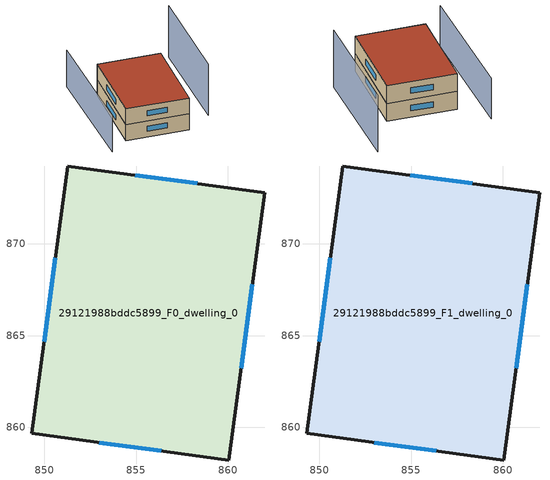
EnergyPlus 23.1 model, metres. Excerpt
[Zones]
29121988bddc5899_F0_dwelling_0
 floor ground (EU_floor_Construction): 862.01,872.8 860.05,858.23 849.32,859.67 851.28,874.25 z0
 wall outside (EU_wall_Construction): 851.28,874.25 849.32,859.67 860.05,858.23 862.01,872.8 851.28,874.25 z0:3
 window (EU_Window_Construction): 850.61,869.26 849.99,864.66 / 858.34,873.29 854.96,873.75 / 860.72,863.22 861.34,867.81 / 852.99,859.18 856.37,858.72 z1.03:1.97
29121988bddc5899_F1_dwelling_0
 floor to 29121988bddc5899_F0_dwelling_0 (EU_floor_Construction): 862.01,872.8 860.05,858.23 849.32,859.67 851.28,874.25 z3
 wall outside (EU_wall_Construction): 851.28,874.25 849.32,859.67 860.05,858.23 862.01,872.8 851.28,874.25 z3:6
 window (EU_Window_Construction): 850.61,869.26 849.99,864.66 / 858.34,873.29 854.96,873.75 / 860.72,863.22 861.34,867.81 / 852.99,859.18 856.37,858.72 z4.03:4.97
 roof outside (EU_roof_Construction): 860.05,858.23 862.01,872.8 851.28,874.25 849.32,859.67 z6
shading: 848.04,878.92 845.82,857.43 z0:6.9; 864.82,860.89 866.97,879.98 z0:9.7
[Building]
EU S2 Campaign: North Axis=0; Terrain=City; Solar Distribution=FullExterior
[Site:Location]
Cape.Town.Intl.AP: Latitude=-33.965; Longitude=18.602; Time Zone=2; Elevation=46
[SizingPeriod:WeatherFileDays]
AnnualSizingPeriod: Begin Month=1; Begin Day of Month=1; End Month=12; End Day of Month=31; Day of Week for Start Day=Monday; Use Weather File Daylight Saving Period=No; Use Weather File Rain and Snow Indicators=No
[MATERIAL]
EU_InternalMass_Material: Roughness=MediumRough; Thickness=0.1; Conductivity=1; Density=1800; Specific Heat=900; Thermal Absorptance=0.9; Solar Absorptance=0.7; Visible Absorptance=0.7
[MATERIAL:NOMASS] Roughness=MediumRough; Thermal Absorptance=0.9; Solar Absorptance=0.7; Visible Absorptance=0.7
Name | Thermal Resistance
EU_wall_NoMass | 0.493876
EU_roof_NoMass | 0.449382
EU_floor_NoMass | 1.25
[WINDOWMATERIAL:SIMPLEGLAZINGSYSTEM]
EU_Window_SimpleGlazing: UFactor=4.4; Solar Heat Gain Coefficient=0.85; Visible Transmittance=0.85
[CONSTRUCTION]
EU_wall_Construction: EU_wall_NoMass
EU_roof_Construction: EU_roof_NoMass
EU_floor_Construction: EU_floor_NoMass
EU_Window_Construction: EU_Window_SimpleGlazing
EU_InternalMass_Construction: EU_InternalMass_Material
[ZONE] Type=1; Multiplier=1; Ceiling Height=autocalculate; Volume=477.544; Floor Area=autocalculate; Part of Total Floor Area=Yes
29121988bddc5899_F0_dwelling_0; 29121988bddc5899_F1_dwelling_0
[INTERNALMASS] Construction=EU_InternalMass_Construction; Surface Area=159.181
Name | Zone or ZoneList
29121988bddc5899_F0_dwelling_0_EU_InternalMass | 29121988bddc5899_F0_dwelling_0
29121988bddc5899_F1_dwelling_0_EU_InternalMass | 29121988bddc5899_F1_dwelling_0
[OTHEREQUIPMENT] Fuel Type=Electricity; Design Level Calculation Method=Watts/Area; Power per Zone Floor Area=1; Fraction Latent=0; Fraction Radiant=0; Fraction Lost=0; Carbon Dioxide Generation Rate=0; EndUse Subcategory=EU_Step8_InternalGains
Name | Zone or ZoneList or Space or SpaceList | Schedule
EU_Step8_InternalGain_29121988bddc5899_F0_dwelling_0_f000 | 29121988bddc5899_F0_dwelling_0 | EU_Step8_GainSchedule_29121988bddc5899_F0_dwelling_0_f000
EU_Step8_InternalGain_29121988bddc5899_F1_dwelling_0_f000 | 29121988bddc5899_F1_dwelling_0 | EU_Step8_GainSchedule_29121988bddc5899_F1_dwelling_0_f000
[ZONEVENTILATION:DESIGNFLOWRATE] Schedule=EU_AlwaysOn; Design Flow Rate Calculation Method=AirChanges/Hour; Air Changes per Hour=0.64; Ventilation Type=Natural; Fan Pressure Rise=0; Fan Total Efficiency=1; Constant Term Coefficient=1; Temperature Term Coefficient=0; Velocity Term Coefficient=0; Velocity Squared Term Coefficient=0; Minimum Indoor Temperature=-100; Maximum Indoor Temperature=100; Delta Temperature=-100; Minimum Outdoor Temperature=-100; Maximum Outdoor Temperature=100; Maximum Wind Speed=40
Name | Zone or ZoneList or Space or SpaceList
EU_ConstantAir_29121988bddc5899_F0_dwelling_0 | 29121988bddc5899_F0_dwelling_0
EU_ConstantAir_29121988bddc5899_F1_dwelling_0 | 29121988bddc5899_F1_dwelling_0
[HVACTEMPLATE:THERMOSTAT] Constant Heating Setpoint=20; Constant Cooling Setpoint=50
EU_HeatOnly_29121988bddc5899_F0_dwelling_0; EU_HeatOnly_29121988bddc5899_F1_dwelling_0
[HVACTEMPLATE:ZONE:IDEALLOADSAIRSYSTEM] System Availability Schedule=EU_AlwaysOn; Maximum Heating Supply Air Temperature=50; Minimum Cooling Supply Air Temperature=13; Maximum Heating Supply Air Humidity Ratio=0.0156; Minimum Cooling Supply Air Humidity Ratio=0.0077; Heating Limit=NoLimit; Cooling Limit=NoLimit; Heating Availability Schedule=EU_AlwaysOn; Cooling Availability Schedule=EU_CoolingOff; Dehumidification Control Type=ConstantSensibleHeatRatio; Cooling Sensible Heat Ratio=0.7; Dehumidification Setpoint=60; Humidification Control Type=None; Humidification Setpoint=30; Outdoor Air Method=None; Outdoor Air Flow Rate per Person=0.00944; Outdoor Air Flow Rate per Zone Floor Area=0; Outdoor Air Flow Rate per Zone=0; Demand Controlled Ventilation Type=None; Outdoor Air Economizer Type=NoEconomizer; Heat Recovery Type=None; Sensible Heat Recovery Effectiveness=0.7; Latent Heat Recovery Effectiveness=0.65
Name | Template Thermostat
29121988bddc5899_F0_dwelling_0 | EU_HeatOnly_29121988bddc5899_F0_dwelling_0
29121988bddc5899_F1_dwelling_0 | EU_HeatOnly_29121988bddc5899_F1_dwelling_0
[SIZING:ZONE] Zone Cooling Design Supply Air Temperature Input Method=SupplyAirTemperature; Zone Cooling Design Supply Air Temperature=13; Zone Heating Design Supply Air Temperature Input Method=SupplyAirTemperature; Zone Heating Design Supply Air Temperature=50; Zone Cooling Design Supply Air Humidity Ratio=0.008; Zone Heating Design Supply Air Humidity Ratio=0.008; Cooling Design Air Flow Method=DesignDay; Cooling Design Air Flow Rate=0; Cooling Minimum Air Flow per Zone Floor Area=0.000762; Cooling Minimum Air Flow=0; Cooling Minimum Air Flow Fraction=0.2; Heating Design Air Flow Method=DesignDay; Heating Design Air Flow Rate=0; Heating Maximum Air Flow per Zone Floor Area=0.002032; Heating Maximum Air Flow=0.141576; Heating Maximum Air Flow Fraction=0.3; Account for Dedicated Outdoor Air System=No; Dedicated Outdoor Air System Control Strategy=NeutralSupplyAir; Dedicated Outdoor Air Low Setpoint Temperature for Design=autosize; Dedicated Outdoor Air High Setpoint Temperature for Design=autosize; Zone Load Sizing Method=Sensible Load Only No Latent Load; Zone Latent Cooling Design Supply Air Humidity Ratio Input Method=HumidityRatioDifference; Zone Cooling Design Supply Air Humidity Ratio Difference=0.005; Zone Latent Heating Design Supply Air Humidity Ratio Input Method=HumidityRatioDifference; Zone Humidification Design Supply Air Humidity Ratio Difference=0.005
29121988bddc5899_F0_dwelling_0; 29121988bddc5899_F1_dwelling_0
[SCHEDULE:CONSTANT]
Name | Hourly Value
EU_AlwaysOn | 1
EU_CoolingOff | 0
[SCHEDULE:FILE] Column Number=1; Rows to Skip at Top=0; Number of Hours of Data=8760; Column Separator=Comma; Interpolate to Timestep=No; Minutes per Item=60; Adjust Schedule for Daylight Savings=Yes
Name | File
EU_Step8_GainSchedule_29121988bddc5899_F0_dwelling_0_f000 | ../../schedules/29121988bddc5899/29121988bddc5899_F0_dwelling_0_f000_gain.csv
EU_Step8_GainSchedule_29121988bddc5899_F1_dwelling_0_f000 | ../../schedules/29121988bddc5899/29121988bddc5899_F1_dwelling_0_f000_gain.csv
